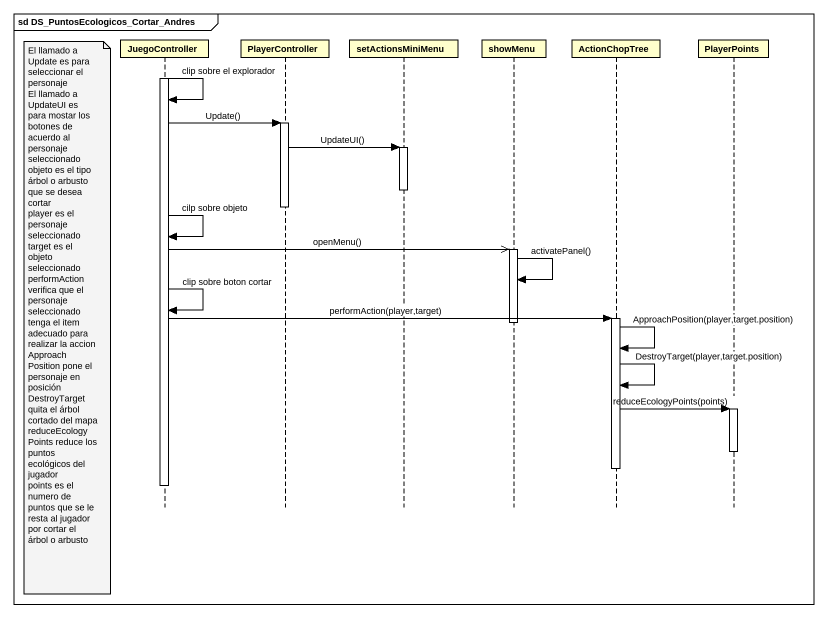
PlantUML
@startuml
mainframe sd DS_PuntosEcologicos_Cortar_Andres
hide footbox
participant JuegoController
participant PlayerController
participant setActionsMiniMenu
participant showMenu
participant ActionChopTree
participant PlayerPoints

activate JuegoController
JuegoController -> JuegoController : clip sobre el explorador
JuegoController -> PlayerController : Update()
activate PlayerController
PlayerController -> setActionsMiniMenu : UpdateUI()
activate setActionsMiniMenu
deactivate setActionsMiniMenu
deactivate PlayerController
JuegoController -> JuegoController : cilp sobre objeto
JuegoController ->> showMenu : openMenu()
activate showMenu
showMenu -> showMenu : activatePanel()
JuegoController -> JuegoController : clip sobre boton cortar
note left of JuegoController
  El llamado a Update es para seleccionar el personaje
  El llamado a UpdateUI es para mostar los botones de acuerdo al personaje seleccionado
  objeto es el tipo árbol o arbusto que se desea cortar
  player es el personaje seleccionado
  target es el objeto seleccionado
  performAction verifica que el personaje seleccionado tenga el item adecuado para realizar la accion
  ApproachPosition pone el personaje en posición
  DestroyTarget quita el árbol cortado del mapa
  reduceEcologyPoints reduce los puntos ecológicos del jugador
  points es el numero de puntos que se le resta al jugador por cortar el árbol o arbusto
end note
JuegoController -> ActionChopTree : performAction(player,target)
activate ActionChopTree
deactivate showMenu
ActionChopTree -> ActionChopTree : ApproachPosition(player,target.position)
ActionChopTree -> ActionChopTree : DestroyTarget(player,target.position)
ActionChopTree -> PlayerPoints : reduceEcologyPoints(points)
activate PlayerPoints
deactivate PlayerPoints
deactivate ActionChopTree
deactivate JuegoController
@enduml
